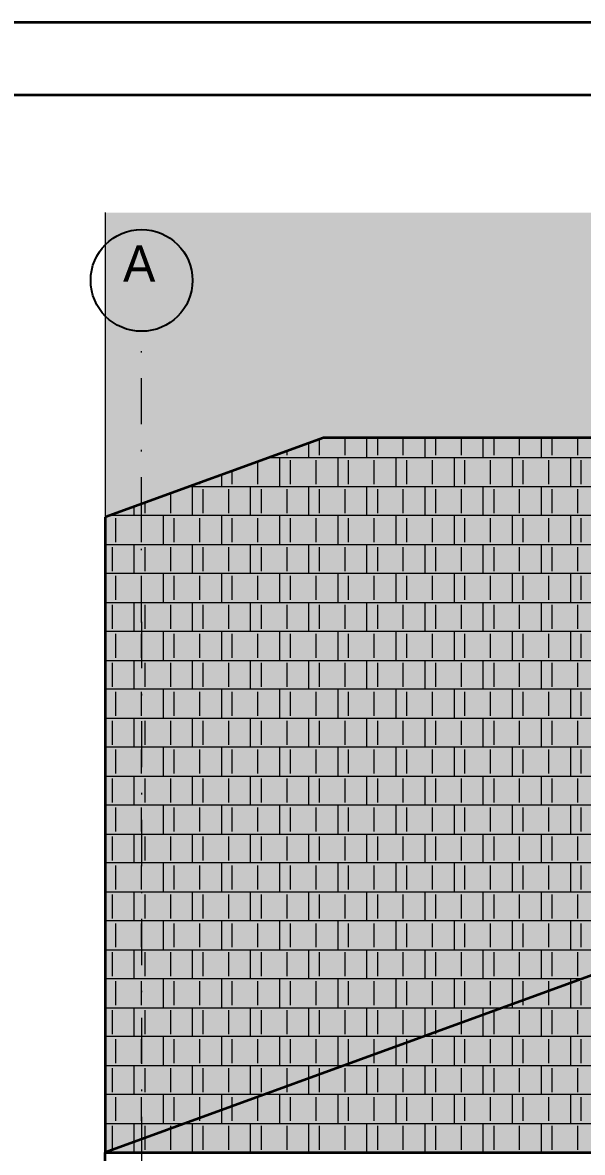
# Model space of a CAD drawing. Header units: millimetres. Extents: x -440 to 2671, y 0 to 297.
# Drawn here: x 1944.8 to 1983.3, y 219.3 to 297 of the extents above; entities that cross this region are included whole.
import ezdxf

# ---------------------------------------------------------------- set-up
doc = ezdxf.new("R2010")
doc.units = ezdxf.units.MM
doc.header["$MEASUREMENT"] = 0
doc.linetypes.add('- Осеви линии', pattern=[6.702778, 3.175, -1.763889, 0, -1.763889])
for name, color, linetype, lineweight, true_color in [('1', 7, 'Continuous', 13, 0x2b2b2b), ('4', 7, 'Continuous', 20, 0x3e3e3e), ('65', 7, 'Continuous', 20, 0x4e4e4e), ('87', 7, 'Continuous', 20, 0x6a6a6a)]:
    doc.layers.add(name, color=color, linetype=linetype, lineweight=lineweight, true_color=true_color)
doc.layers.add('41', color=7, linetype='Continuous', lineweight=35)
doc.layers.add('7', color=7, linetype='Continuous', lineweight=25)
doc.layers.add('RGB colored ARCHICAD elements', color=7, linetype='Continuous')
doc.styles.add('GENERATED_STYLE_6', font='GOTHIC.TTF')

# ---------------------------------------------------------------- blocks, each defined once
blk = doc.blocks.new('*X28')
at = {"layer": '1', "color": 250, "linetype": 'Continuous', "lineweight": 13, "true_color": 0x2a2a2a}
for p, q in [((162.252, 267.076), (162.252, 268.075)), ((162.992, 267.247), (162.992, 268.344)), ((164.752, 267.247), (164.752, 268.439)), ((166.252, 267.076), (166.252, 268.439)), ((166.992, 267.247), (166.992, 268.439)), ((168.752, 267.247), (168.752, 268.439)), ((170.252, 267.076), (170.252, 268.439)), ((170.992, 267.247), (170.992, 268.439)), ((172.752, 267.247), (172.752, 268.439)), ((174.252, 267.076), (174.252, 268.439)), ((174.992, 267.247), (174.992, 268.439)), ((176.752, 267.247), (176.752, 268.439)), ((178.252, 267.076), (178.252, 268.439)), ((178.992, 267.247), (178.992, 268.439)), ((180.752, 267.247), (180.752, 268.439)), ((160.752, 267.247), (160.752, 267.529)), ((158.752, 265.257), (158.752, 266.801)), ((164.252, 267.076), (159.508, 267.076)), ((160.252, 265.086), (160.252, 267.076)), ((160.992, 265.257), (160.992, 266.905)), ((162.752, 265.257), (162.752, 266.905)), ((172.252, 267.076), (164.252, 267.076)), ((164.252, 267.076), (164.252, 265.086)), ((164.992, 265.257), (164.992, 266.905)), ((166.752, 265.257), (166.752, 266.905)), ((168.252, 265.086), (168.252, 267.076)), ((168.992, 265.257), (168.992, 266.905)), ((170.752, 265.257), (170.752, 266.905)), ((180.252, 267.076), (172.252, 267.076)), ((172.252, 267.076), (172.252, 265.086)), ((172.992, 265.257), (172.992, 266.905)), ((174.752, 265.257), (174.752, 266.905)), ((176.252, 265.086), (176.252, 267.076)), ((176.992, 265.257), (176.992, 266.905)), ((178.752, 265.257), (178.752, 266.905)), ((188.252, 267.076), (180.252, 267.076)), ((180.252, 267.076), (180.252, 265.086)), ((180.992, 265.257), (180.992, 266.905)), ((156.252, 265.891), (156.252, 265.086)), ((156.992, 265.257), (156.992, 266.16)), ((154.039, 265.086), (156.252, 265.086)), ((154.252, 263.095), (154.252, 265.086)), ((154.752, 265.257), (154.752, 265.345)), ((156.252, 265.086), (164.252, 265.086)), ((158.252, 263.095), (158.252, 265.086)), ((162.252, 263.095), (162.252, 265.086)), ((164.252, 265.086), (172.252, 265.086)), ((166.252, 263.095), (166.252, 265.086)), ((170.252, 263.095), (170.252, 265.086)), ((172.252, 265.086), (180.252, 265.086)), ((174.252, 263.095), (174.252, 265.086)), ((178.252, 263.095), (178.252, 265.086)), ((180.252, 265.086), (188.252, 265.086)), ((152.752, 263.266), (152.752, 264.617)), ((154.992, 263.266), (154.992, 264.915)), ((156.752, 263.266), (156.752, 264.915)), ((158.992, 263.266), (158.992, 264.915)), ((160.752, 263.266), (160.752, 264.915)), ((162.992, 263.266), (162.992, 264.915)), ((164.752, 263.266), (164.752, 264.915)), ((166.992, 263.266), (166.992, 264.915)), ((168.752, 263.266), (168.752, 264.915)), ((170.992, 263.266), (170.992, 264.915)), ((172.752, 263.266), (172.752, 264.915)), ((174.992, 263.266), (174.992, 264.915)), ((176.752, 263.266), (176.752, 264.915)), ((178.992, 263.266), (178.992, 264.915)), ((180.752, 263.266), (180.752, 264.915)), ((150.252, 263.095), (150.252, 263.707)), ((150.992, 263.266), (150.992, 263.977)), ((156.252, 263.095), (148.57, 263.095)), ((148.992, 261.276), (148.992, 262.924)), ((150.752, 261.276), (150.752, 262.924)), ((152.252, 261.105), (152.252, 263.095)), ((152.992, 261.276), (152.992, 262.924)), ((154.752, 261.276), (154.752, 262.924)), ((164.252, 263.095), (156.252, 263.095)), ((156.252, 263.095), (156.252, 261.105)), ((156.992, 261.276), (156.992, 262.924)), ((158.752, 261.276), (158.752, 262.924)), ((160.252, 261.105), (160.252, 263.095)), ((160.992, 261.276), (160.992, 262.924)), ((162.752, 261.276), (162.752, 262.924)), ((172.252, 263.095), (164.252, 263.095)), ((164.252, 263.095), (164.252, 261.105)), ((164.992, 261.276), (164.992, 262.924)), ((166.752, 261.276), (166.752, 262.924)), ((168.252, 261.105), (168.252, 263.095)), ((168.992, 261.276), (168.992, 262.924)), ((170.752, 261.276), (170.752, 262.924)), ((180.252, 263.095), (172.252, 263.095)), ((172.252, 263.095), (172.252, 261.105)), ((172.992, 261.276), (172.992, 262.924)), ((174.752, 261.276), (174.752, 262.924)), ((176.252, 261.105), (176.252, 263.095)), ((176.992, 261.276), (176.992, 262.924)), ((178.752, 261.276), (178.752, 262.924)), ((188.252, 263.095), (180.252, 263.095)), ((180.252, 263.095), (180.252, 261.105)), ((180.992, 261.276), (180.992, 262.924)), ((148.252, 261.105), (156.252, 261.105)), ((150.252, 259.114), (150.252, 261.105)), ((154.252, 259.114), (154.252, 261.105)), ((156.252, 261.105), (164.252, 261.105)), ((158.252, 259.114), (158.252, 261.105)), ((162.252, 259.114), (162.252, 261.105)), ((164.252, 261.105), (172.252, 261.105)), ((166.252, 259.114), (166.252, 261.105)), ((170.252, 259.114), (170.252, 261.105)), ((172.252, 261.105), (180.252, 261.105)), ((174.252, 259.114), (174.252, 261.105)), ((178.252, 259.114), (178.252, 261.105)), ((180.252, 261.105), (188.252, 261.105)), ((148.752, 259.285), (148.752, 260.934)), ((150.992, 259.285), (150.992, 260.934)), ((152.752, 259.285), (152.752, 260.934)), ((154.992, 259.285), (154.992, 260.934)), ((156.752, 259.285), (156.752, 260.934)), ((158.992, 259.285), (158.992, 260.934)), ((160.752, 259.285), (160.752, 260.934)), ((162.992, 259.285), (162.992, 260.934)), ((164.752, 259.285), (164.752, 260.934)), ((166.992, 259.285), (166.992, 260.934)), ((168.752, 259.285), (168.752, 260.934)), ((170.992, 259.285), (170.992, 260.934)), ((172.752, 259.285), (172.752, 260.934)), ((174.992, 259.285), (174.992, 260.934)), ((176.752, 259.285), (176.752, 260.934)), ((178.992, 259.285), (178.992, 260.934)), ((180.752, 259.285), (180.752, 260.934)), ((156.252, 259.114), (148.252, 259.114)), ((148.992, 257.295), (148.992, 258.943)), ((150.752, 257.295), (150.752, 258.943)), ((152.252, 257.124), (152.252, 259.114)), ((152.992, 257.295), (152.992, 258.943)), ((154.752, 257.295), (154.752, 258.943)), ((164.252, 259.114), (156.252, 259.114)), ((156.252, 259.114), (156.252, 257.124)), ((156.992, 257.295), (156.992, 258.943)), ((158.752, 257.295), (158.752, 258.943)), ((160.252, 257.124), (160.252, 259.114)), ((160.992, 257.295), (160.992, 258.943)), ((162.752, 257.295), (162.752, 258.943)), ((172.252, 259.114), (164.252, 259.114)), ((164.252, 259.114), (164.252, 257.124)), ((164.992, 257.295), (164.992, 258.943)), ((166.752, 257.295), (166.752, 258.943)), ((168.252, 257.124), (168.252, 259.114)), ((168.992, 257.295), (168.992, 258.943)), ((170.752, 257.295), (170.752, 258.943)), ((180.252, 259.114), (172.252, 259.114)), ((172.252, 259.114), (172.252, 257.124)), ((172.992, 257.295), (172.992, 258.943)), ((174.752, 257.295), (174.752, 258.943)), ((176.252, 257.124), (176.252, 259.114)), ((176.992, 257.295), (176.992, 258.943)), ((178.752, 257.295), (178.752, 258.943)), ((188.252, 259.114), (180.252, 259.114)), ((180.252, 259.114), (180.252, 257.124)), ((180.992, 257.295), (180.992, 258.943)), ((148.252, 257.124), (156.252, 257.124)), ((148.752, 255.304), (148.752, 256.953)), ((150.252, 255.133), (150.252, 257.124)), ((150.992, 255.304), (150.992, 256.953)), ((152.752, 255.304), (152.752, 256.953)), ((154.252, 255.133), (154.252, 257.124)), ((154.992, 255.304), (154.992, 256.953)), ((156.252, 257.124), (164.252, 257.124)), ((156.752, 255.304), (156.752, 256.953)), ((158.252, 255.133), (158.252, 257.124)), ((158.992, 255.304), (158.992, 256.953)), ((160.752, 255.304), (160.752, 256.953)), ((162.252, 255.133), (162.252, 257.124)), ((162.992, 255.304), (162.992, 256.953)), ((164.252, 257.124), (172.252, 257.124)), ((164.752, 255.304), (164.752, 256.953)), ((166.252, 255.133), (166.252, 257.124)), ((166.992, 255.304), (166.992, 256.953)), ((168.752, 255.304), (168.752, 256.953)), ((170.252, 255.133), (170.252, 257.124)), ((170.992, 255.304), (170.992, 256.953)), ((172.252, 257.124), (180.252, 257.124)), ((172.752, 255.304), (172.752, 256.953)), ((174.252, 255.133), (174.252, 257.124)), ((174.992, 255.304), (174.992, 256.953)), ((176.752, 255.304), (176.752, 256.953)), ((178.252, 255.133), (178.252, 257.124)), ((178.992, 255.304), (178.992, 256.953)), ((180.252, 257.124), (188.252, 257.124)), ((180.752, 255.304), (180.752, 256.953)), ((156.252, 255.133), (148.252, 255.133)), ((148.992, 253.313), (148.992, 254.962)), ((150.752, 253.313), (150.752, 254.962)), ((152.252, 253.142), (152.252, 255.133)), ((152.992, 253.313), (152.992, 254.962)), ((154.752, 253.313), (154.752, 254.962)), ((164.252, 255.133), (156.252, 255.133)), ((156.252, 255.133), (156.252, 253.142)), ((156.992, 253.313), (156.992, 254.962)), ((158.752, 253.313), (158.752, 254.962)), ((160.252, 253.142), (160.252, 255.133)), ((160.992, 253.313), (160.992, 254.962)), ((162.752, 253.313), (162.752, 254.962)), ((172.252, 255.133), (164.252, 255.133)), ((164.252, 255.133), (164.252, 253.142)), ((164.992, 253.313), (164.992, 254.962)), ((166.752, 253.313), (166.752, 254.962)), ((168.252, 253.142), (168.252, 255.133)), ((168.992, 253.313), (168.992, 254.962)), ((170.752, 253.313), (170.752, 254.962)), ((180.252, 255.133), (172.252, 255.133)), ((172.252, 255.133), (172.252, 253.142)), ((172.992, 253.313), (172.992, 254.962)), ((174.752, 253.313), (174.752, 254.962)), ((176.252, 253.142), (176.252, 255.133)), ((176.992, 253.313), (176.992, 254.962)), ((178.752, 253.313), (178.752, 254.962)), ((188.252, 255.133), (180.252, 255.133)), ((180.252, 255.133), (180.252, 253.142)), ((180.992, 253.313), (180.992, 254.962)), ((148.252, 253.142), (156.252, 253.142)), ((148.752, 251.323), (148.752, 252.971)), ((150.252, 251.152), (150.252, 253.142)), ((150.992, 251.323), (150.992, 252.971)), ((152.752, 251.323), (152.752, 252.971)), ((154.252, 251.152), (154.252, 253.142)), ((154.992, 251.323), (154.992, 252.971)), ((156.252, 253.142), (164.252, 253.142)), ((156.752, 251.323), (156.752, 252.971)), ((158.252, 251.152), (158.252, 253.142)), ((158.992, 251.323), (158.992, 252.971)), ((160.752, 251.323), (160.752, 252.971)), ((162.252, 251.152), (162.252, 253.142)), ((162.992, 251.323), (162.992, 252.971)), ((164.252, 253.142), (172.252, 253.142)), ((164.752, 251.323), (164.752, 252.971)), ((166.252, 251.152), (166.252, 253.142)), ((166.992, 251.323), (166.992, 252.971)), ((168.752, 251.323), (168.752, 252.971)), ((170.252, 251.152), (170.252, 253.142)), ((170.992, 251.323), (170.992, 252.971)), ((172.252, 253.142), (180.252, 253.142)), ((172.752, 251.323), (172.752, 252.971)), ((174.252, 251.152), (174.252, 253.142)), ((174.992, 251.323), (174.992, 252.971)), ((176.752, 251.323), (176.752, 252.971)), ((178.252, 251.152), (178.252, 253.142)), ((178.992, 251.323), (178.992, 252.971)), ((180.252, 253.142), (188.252, 253.142)), ((180.752, 251.323), (180.752, 252.971)), ((156.252, 251.152), (148.252, 251.152)), ((148.992, 249.332), (148.992, 250.981)), ((150.752, 249.332), (150.752, 250.981)), ((152.252, 249.161), (152.252, 251.152)), ((152.992, 249.332), (152.992, 250.981)), ((154.752, 249.332), (154.752, 250.981)), ((164.252, 251.152), (156.252, 251.152)), ((156.252, 251.152), (156.252, 249.161)), ((156.992, 249.332), (156.992, 250.981)), ((158.752, 249.332), (158.752, 250.981)), ((160.252, 249.161), (160.252, 251.152)), ((160.992, 249.332), (160.992, 250.981)), ((162.752, 249.332), (162.752, 250.981)), ((172.252, 251.152), (164.252, 251.152)), ((164.252, 251.152), (164.252, 249.161)), ((164.992, 249.332), (164.992, 250.981)), ((166.752, 249.332), (166.752, 250.981)), ((168.252, 249.161), (168.252, 251.152)), ((168.992, 249.332), (168.992, 250.981)), ((170.752, 249.332), (170.752, 250.981)), ((180.252, 251.152), (172.252, 251.152)), ((172.252, 251.152), (172.252, 249.161)), ((172.992, 249.332), (172.992, 250.981)), ((174.752, 249.332), (174.752, 250.981)), ((176.252, 249.161), (176.252, 251.152)), ((176.992, 249.332), (176.992, 250.981)), ((178.752, 249.332), (178.752, 250.981)), ((188.252, 251.152), (180.252, 251.152)), ((180.252, 251.152), (180.252, 249.161)), ((180.992, 249.332), (180.992, 250.981)), ((148.252, 249.161), (156.252, 249.161)), ((148.752, 247.342), (148.752, 248.99)), ((150.252, 247.171), (150.252, 249.161)), ((150.992, 247.342), (150.992, 248.99)), ((152.752, 247.342), (152.752, 248.99)), ((154.252, 247.171), (154.252, 249.161)), ((154.992, 247.342), (154.992, 248.99)), ((156.252, 249.161), (164.252, 249.161)), ((156.752, 247.342), (156.752, 248.99)), ((158.252, 247.171), (158.252, 249.161)), ((158.992, 247.342), (158.992, 248.99)), ((160.752, 247.342), (160.752, 248.99)), ((162.252, 247.171), (162.252, 249.161)), ((162.992, 247.342), (162.992, 248.99)), ((164.252, 249.161), (172.252, 249.161)), ((164.752, 247.342), (164.752, 248.99)), ((166.252, 247.171), (166.252, 249.161)), ((166.992, 247.342), (166.992, 248.99)), ((168.752, 247.342), (168.752, 248.99)), ((170.252, 247.171), (170.252, 249.161)), ((170.992, 247.342), (170.992, 248.99)), ((172.252, 249.161), (180.252, 249.161)), ((172.752, 247.342), (172.752, 248.99)), ((174.252, 247.171), (174.252, 249.161)), ((174.992, 247.342), (174.992, 248.99)), ((176.752, 247.342), (176.752, 248.99)), ((178.252, 247.171), (178.252, 249.161)), ((178.992, 247.342), (178.992, 248.99)), ((180.252, 249.161), (188.252, 249.161)), ((180.752, 247.342), (180.752, 248.99)), ((156.252, 247.171), (148.252, 247.171)), ((152.252, 245.18), (152.252, 247.171)), ((164.252, 247.171), (156.252, 247.171)), ((156.252, 247.171), (156.252, 245.18)), ((160.252, 245.18), (160.252, 247.171)), ((172.252, 247.171), (164.252, 247.171)), ((164.252, 247.171), (164.252, 245.18)), ((168.252, 245.18), (168.252, 247.171)), ((180.252, 247.171), (172.252, 247.171)), ((172.252, 247.171), (172.252, 245.18)), ((176.252, 245.18), (176.252, 247.171)), ((188.252, 247.171), (180.252, 247.171)), ((180.252, 247.171), (180.252, 245.18)), ((148.992, 245.351), (148.992, 247)), ((150.752, 245.351), (150.752, 247)), ((152.992, 245.351), (152.992, 247)), ((154.752, 245.351), (154.752, 247)), ((156.992, 245.351), (156.992, 247)), ((158.752, 245.351), (158.752, 247)), ((160.992, 245.351), (160.992, 247)), ((162.752, 245.351), (162.752, 247)), ((164.992, 245.351), (164.992, 247)), ((166.752, 245.351), (166.752, 247)), ((168.992, 245.351), (168.992, 247)), ((170.752, 245.351), (170.752, 247)), ((172.992, 245.351), (172.992, 247)), ((174.752, 245.351), (174.752, 247)), ((176.992, 245.351), (176.992, 247)), ((178.752, 245.351), (178.752, 247)), ((180.992, 245.351), (180.992, 247)), ((148.252, 245.18), (156.252, 245.18)), ((148.752, 243.361), (148.752, 245.009)), ((150.252, 243.19), (150.252, 245.18)), ((150.992, 243.361), (150.992, 245.009)), ((152.752, 243.361), (152.752, 245.009)), ((154.252, 243.19), (154.252, 245.18)), ((154.992, 243.361), (154.992, 245.009)), ((156.252, 245.18), (164.252, 245.18)), ((156.752, 243.361), (156.752, 245.009)), ((158.252, 243.19), (158.252, 245.18)), ((158.992, 243.361), (158.992, 245.009)), ((160.752, 243.361), (160.752, 245.009)), ((162.252, 243.19), (162.252, 245.18)), ((162.992, 243.361), (162.992, 245.009)), ((164.252, 245.18), (172.252, 245.18)), ((164.752, 243.361), (164.752, 245.009)), ((166.252, 243.19), (166.252, 245.18)), ((166.992, 243.361), (166.992, 245.009)), ((168.752, 243.361), (168.752, 245.009)), ((170.252, 243.19), (170.252, 245.18)), ((170.992, 243.361), (170.992, 245.009)), ((172.252, 245.18), (180.252, 245.18)), ((172.752, 243.361), (172.752, 245.009)), ((174.252, 243.19), (174.252, 245.18)), ((174.992, 243.361), (174.992, 245.009)), ((176.752, 243.361), (176.752, 245.009)), ((178.252, 243.19), (178.252, 245.18)), ((178.992, 243.361), (178.992, 245.009)), ((180.252, 245.18), (188.252, 245.18)), ((180.752, 243.361), (180.752, 245.009)), ((156.252, 243.19), (148.252, 243.19)), ((148.992, 241.37), (148.992, 243.019)), ((150.752, 241.37), (150.752, 243.019)), ((152.252, 241.199), (152.252, 243.19)), ((152.992, 241.37), (152.992, 243.019)), ((154.752, 241.37), (154.752, 243.019)), ((164.252, 243.19), (156.252, 243.19)), ((156.252, 243.19), (156.252, 241.199)), ((156.992, 241.37), (156.992, 243.019)), ((158.752, 241.37), (158.752, 243.019)), ((160.252, 241.199), (160.252, 243.19)), ((160.992, 241.37), (160.992, 243.019)), ((162.752, 241.37), (162.752, 243.019)), ((172.252, 243.19), (164.252, 243.19)), ((164.252, 243.19), (164.252, 241.199)), ((164.992, 241.37), (164.992, 243.019)), ((166.752, 241.37), (166.752, 243.019)), ((168.252, 241.199), (168.252, 243.19)), ((168.992, 241.37), (168.992, 243.019)), ((170.752, 241.37), (170.752, 243.019)), ((180.252, 243.19), (172.252, 243.19)), ((172.252, 243.19), (172.252, 241.199)), ((172.992, 241.37), (172.992, 243.019)), ((174.752, 241.37), (174.752, 243.019)), ((176.252, 241.199), (176.252, 243.19)), ((176.992, 241.37), (176.992, 243.019)), ((178.752, 241.37), (178.752, 243.019)), ((188.252, 243.19), (180.252, 243.19)), ((180.252, 243.19), (180.252, 241.199)), ((180.992, 241.37), (180.992, 243.019)), ((148.252, 241.199), (156.252, 241.199)), ((148.752, 239.38), (148.752, 241.028)), ((150.252, 239.208), (150.252, 241.199)), ((150.992, 239.38), (150.992, 241.028)), ((152.752, 239.38), (152.752, 241.028)), ((154.252, 239.208), (154.252, 241.199)), ((154.992, 239.38), (154.992, 241.028)), ((156.252, 241.199), (164.252, 241.199)), ((156.752, 239.38), (156.752, 241.028)), ((158.252, 239.208), (158.252, 241.199)), ((158.992, 239.38), (158.992, 241.028)), ((160.752, 239.38), (160.752, 241.028)), ((162.252, 239.208), (162.252, 241.199)), ((162.992, 239.38), (162.992, 241.028)), ((164.252, 241.199), (172.252, 241.199)), ((164.752, 239.38), (164.752, 241.028)), ((166.252, 239.208), (166.252, 241.199)), ((166.992, 239.38), (166.992, 241.028)), ((168.752, 239.38), (168.752, 241.028)), ((170.252, 239.208), (170.252, 241.199)), ((170.992, 239.38), (170.992, 241.028)), ((172.252, 241.199), (180.252, 241.199)), ((172.752, 239.38), (172.752, 241.028)), ((174.252, 239.208), (174.252, 241.199)), ((174.992, 239.38), (174.992, 241.028)), ((176.752, 239.38), (176.752, 241.028)), ((178.252, 239.208), (178.252, 241.199)), ((178.992, 239.38), (178.992, 241.028)), ((180.252, 241.199), (188.252, 241.199)), ((180.752, 239.38), (180.752, 241.028)), ((156.252, 239.208), (148.252, 239.208)), ((148.992, 237.389), (148.992, 239.037)), ((150.752, 237.389), (150.752, 239.037)), ((152.252, 237.218), (152.252, 239.208)), ((152.992, 237.389), (152.992, 239.037)), ((154.752, 237.389), (154.752, 239.037)), ((164.252, 239.208), (156.252, 239.208)), ((156.252, 239.208), (156.252, 237.218)), ((156.992, 237.389), (156.992, 239.037)), ((158.752, 237.389), (158.752, 239.037)), ((160.252, 237.218), (160.252, 239.208)), ((160.992, 237.389), (160.992, 239.037)), ((162.752, 237.389), (162.752, 239.037)), ((172.252, 239.208), (164.252, 239.208)), ((164.252, 239.208), (164.252, 237.218)), ((164.992, 237.389), (164.992, 239.037)), ((166.752, 237.389), (166.752, 239.037)), ((168.252, 237.218), (168.252, 239.208)), ((168.992, 237.389), (168.992, 239.037)), ((170.752, 237.389), (170.752, 239.037)), ((180.252, 239.208), (172.252, 239.208)), ((172.252, 239.208), (172.252, 237.218)), ((172.992, 237.389), (172.992, 239.037)), ((174.752, 237.389), (174.752, 239.037)), ((176.252, 237.218), (176.252, 239.208)), ((176.992, 237.389), (176.992, 239.037)), ((178.752, 237.389), (178.752, 239.037)), ((188.252, 239.208), (180.252, 239.208)), ((180.252, 239.208), (180.252, 237.218)), ((180.992, 237.389), (180.992, 239.037)), ((148.252, 237.218), (156.252, 237.218)), ((148.752, 235.398), (148.752, 237.047)), ((150.252, 235.227), (150.252, 237.218)), ((150.992, 235.398), (150.992, 237.047)), ((152.752, 235.398), (152.752, 237.047)), ((154.252, 235.227), (154.252, 237.218)), ((154.992, 235.398), (154.992, 237.047)), ((156.252, 237.218), (164.252, 237.218)), ((156.752, 235.398), (156.752, 237.047)), ((158.252, 235.227), (158.252, 237.218)), ((158.992, 235.398), (158.992, 237.047)), ((160.752, 235.398), (160.752, 237.047)), ((162.252, 235.227), (162.252, 237.218)), ((162.992, 235.398), (162.992, 237.047)), ((164.252, 237.218), (172.252, 237.218)), ((164.752, 235.398), (164.752, 237.047)), ((166.252, 235.227), (166.252, 237.218)), ((166.992, 235.398), (166.992, 237.047)), ((168.752, 235.398), (168.752, 237.047)), ((170.252, 235.227), (170.252, 237.218)), ((170.992, 235.398), (170.992, 237.047)), ((172.252, 237.218), (180.252, 237.218)), ((172.752, 235.398), (172.752, 237.047)), ((174.252, 235.227), (174.252, 237.218)), ((174.992, 235.398), (174.992, 237.047)), ((176.752, 235.398), (176.752, 237.047)), ((178.252, 235.227), (178.252, 237.218)), ((178.992, 235.398), (178.992, 237.047)), ((180.252, 237.218), (188.252, 237.218)), ((180.752, 235.398), (180.752, 237.047)), ((156.252, 235.227), (148.252, 235.227)), ((148.992, 233.408), (148.992, 235.056)), ((150.752, 233.408), (150.752, 235.056)), ((152.252, 233.237), (152.252, 235.227)), ((152.992, 233.408), (152.992, 235.056)), ((154.752, 233.408), (154.752, 235.056)), ((164.252, 235.227), (156.252, 235.227)), ((156.252, 235.227), (156.252, 233.237)), ((156.992, 233.408), (156.992, 235.056)), ((158.752, 233.408), (158.752, 235.056)), ((160.252, 233.237), (160.252, 235.227)), ((160.992, 233.408), (160.992, 235.056)), ((162.752, 233.408), (162.752, 235.056)), ((172.252, 235.227), (164.252, 235.227)), ((164.252, 235.227), (164.252, 233.237)), ((164.992, 233.408), (164.992, 235.056)), ((166.752, 233.408), (166.752, 235.056)), ((168.252, 233.237), (168.252, 235.227)), ((168.992, 233.408), (168.992, 235.056)), ((170.752, 233.408), (170.752, 235.056)), ((180.252, 235.227), (172.252, 235.227)), ((172.252, 235.227), (172.252, 233.237)), ((172.992, 233.408), (172.992, 235.056)), ((174.752, 233.408), (174.752, 235.056)), ((176.252, 233.237), (176.252, 235.227)), ((176.992, 233.408), (176.992, 235.056)), ((178.752, 233.408), (178.752, 235.056)), ((188.252, 235.227), (180.252, 235.227)), ((180.252, 235.227), (180.252, 233.237)), ((180.992, 233.408), (180.992, 235.056)), ((148.252, 233.237), (156.252, 233.237)), ((150.252, 231.246), (150.252, 233.237)), ((154.252, 231.246), (154.252, 233.237)), ((156.252, 233.237), (164.252, 233.237)), ((158.252, 231.246), (158.252, 233.237)), ((162.252, 231.246), (162.252, 233.237)), ((164.252, 233.237), (172.252, 233.237)), ((166.252, 231.246), (166.252, 233.237)), ((170.252, 231.246), (170.252, 233.237)), ((172.252, 233.237), (180.252, 233.237)), ((174.252, 231.246), (174.252, 233.237)), ((178.252, 231.246), (178.252, 233.237)), ((180.252, 233.237), (186.535, 233.237)), ((148.752, 231.417), (148.752, 233.066)), ((150.992, 231.417), (150.992, 233.066)), ((152.752, 231.417), (152.752, 233.066)), ((154.992, 231.417), (154.992, 233.066)), ((156.752, 231.417), (156.752, 233.066)), ((158.992, 231.417), (158.992, 233.066)), ((160.752, 231.417), (160.752, 233.066)), ((162.992, 231.417), (162.992, 233.066)), ((164.752, 231.417), (164.752, 233.066)), ((166.992, 231.417), (166.992, 233.066)), ((168.752, 231.417), (168.752, 233.066)), ((170.992, 231.417), (170.992, 233.066)), ((172.752, 231.417), (172.752, 233.066)), ((174.992, 231.417), (174.992, 233.066)), ((176.752, 231.417), (176.752, 233.066)), ((178.992, 231.417), (178.992, 233.066)), ((180.752, 231.417), (180.752, 233.066)), ((156.252, 231.246), (148.252, 231.246)), ((148.992, 229.427), (148.992, 231.075)), ((150.752, 229.427), (150.752, 231.075)), ((152.252, 229.256), (152.252, 231.246)), ((152.992, 229.427), (152.992, 231.075)), ((154.752, 229.427), (154.752, 231.075)), ((164.252, 231.246), (156.252, 231.246)), ((156.252, 231.246), (156.252, 229.256)), ((156.992, 229.427), (156.992, 231.075)), ((158.752, 229.427), (158.752, 231.075)), ((160.252, 229.256), (160.252, 231.246)), ((160.992, 229.427), (160.992, 231.075)), ((162.752, 229.427), (162.752, 231.075)), ((172.252, 231.246), (164.252, 231.246)), ((164.252, 231.246), (164.252, 229.256)), ((164.992, 229.427), (164.992, 231.075)), ((166.752, 229.427), (166.752, 231.075)), ((168.252, 229.256), (168.252, 231.246)), ((168.992, 229.427), (168.992, 231.075)), ((170.752, 229.427), (170.752, 231.075)), ((180.252, 231.246), (172.252, 231.246)), ((172.252, 231.246), (172.252, 229.256)), ((172.992, 229.427), (172.992, 231.075)), ((174.752, 229.427), (174.752, 231.075)), ((176.252, 229.494), (176.252, 231.246)), ((176.992, 229.763), (176.992, 231.075)), ((178.752, 230.404), (178.752, 231.075)), ((181.066, 231.246), (180.252, 231.246)), ((180.252, 231.246), (180.252, 230.95)), ((148.252, 229.256), (156.252, 229.256)), ((150.252, 227.265), (150.252, 229.256)), ((154.252, 227.265), (154.252, 229.256)), ((156.252, 229.256), (164.252, 229.256)), ((158.252, 227.265), (158.252, 229.256)), ((162.252, 227.265), (162.252, 229.256)), ((164.252, 229.256), (172.252, 229.256)), ((166.252, 227.265), (166.252, 229.256)), ((170.252, 227.31), (170.252, 229.256)), ((172.252, 229.256), (175.597, 229.256)), ((174.252, 228.766), (174.252, 229.256)), ((148.752, 227.436), (148.752, 229.085)), ((150.992, 227.436), (150.992, 229.085)), ((152.752, 227.436), (152.752, 229.085)), ((154.992, 227.436), (154.992, 229.085)), ((156.752, 227.436), (156.752, 229.085)), ((158.992, 227.436), (158.992, 229.085)), ((160.752, 227.436), (160.752, 229.085)), ((162.992, 227.436), (162.992, 229.085)), ((164.752, 227.436), (164.752, 229.085)), ((166.992, 227.436), (166.992, 229.085)), ((168.752, 227.436), (168.752, 229.085)), ((170.992, 227.58), (170.992, 229.085)), ((172.752, 228.22), (172.752, 229.085)), ((174.992, 229.035), (174.992, 229.085)), ((156.252, 227.265), (148.252, 227.265)), ((148.992, 225.446), (148.992, 227.094)), ((150.752, 225.446), (150.752, 227.094)), ((152.252, 225.275), (152.252, 227.265)), ((152.992, 225.446), (152.992, 227.094)), ((154.752, 225.446), (154.752, 227.094)), ((164.252, 227.265), (156.252, 227.265)), ((156.252, 227.265), (156.252, 225.275)), ((156.992, 225.446), (156.992, 227.094)), ((158.752, 225.446), (158.752, 227.094)), ((160.252, 225.275), (160.252, 227.265)), ((160.992, 225.446), (160.992, 227.094)), ((162.752, 225.446), (162.752, 227.094)), ((170.128, 227.265), (164.252, 227.265)), ((164.252, 227.265), (164.252, 225.275)), ((164.992, 225.446), (164.992, 227.094)), ((166.752, 226.036), (166.752, 227.094)), ((168.252, 226.582), (168.252, 227.265)), ((168.992, 226.852), (168.992, 227.094)), ((148.252, 225.275), (156.252, 225.275)), ((148.752, 223.455), (148.752, 225.104)), ((150.252, 223.284), (150.252, 225.275)), ((150.992, 223.455), (150.992, 225.104)), ((152.752, 223.455), (152.752, 225.104)), ((154.252, 223.284), (154.252, 225.275)), ((154.992, 223.455), (154.992, 225.104)), ((156.252, 225.275), (164.252, 225.275)), ((156.752, 223.455), (156.752, 225.104)), ((158.252, 223.284), (158.252, 225.275)), ((158.992, 223.455), (158.992, 225.104)), ((160.752, 223.853), (160.752, 225.104)), ((162.252, 224.399), (162.252, 225.275)), ((162.992, 224.668), (162.992, 225.104)), ((164.252, 225.275), (164.659, 225.275)), ((156.252, 223.284), (148.252, 223.284)), ((148.992, 221.464), (148.992, 223.113)), ((150.752, 221.464), (150.752, 223.113)), ((152.252, 221.293), (152.252, 223.284)), ((152.992, 221.464), (152.992, 223.113)), ((154.752, 221.669), (154.752, 223.113)), ((159.19, 223.284), (156.252, 223.284)), ((156.252, 223.284), (156.252, 222.215)), ((156.992, 222.484), (156.992, 223.113)), ((148.252, 221.293), (153.721, 221.293)), ((148.752, 219.485), (148.752, 221.122)), ((150.252, 220.031), (150.252, 221.293)), ((150.992, 220.3), (150.992, 221.122)), ((152.752, 220.941), (152.752, 221.122))]:
    blk.add_line(p, q, dxfattribs=at)
blk = doc.blocks.new('*X29')
at = {"layer": '1', "color": 250, "linetype": 'Continuous', "lineweight": 13, "true_color": 0x2a2a2a}
for p, q in [((180.252, 230.95), (180.252, 229.256)), ((180.992, 229.427), (180.992, 231.075)), ((178.752, 229.427), (178.752, 230.404)), ((175.597, 229.256), (180.252, 229.256)), ((176.252, 229.256), (176.252, 229.494)), ((176.992, 229.427), (176.992, 229.763)), ((178.252, 227.265), (178.252, 229.256)), ((180.252, 229.256), (188.252, 229.256)), ((174.252, 227.265), (174.252, 228.766)), ((174.992, 227.436), (174.992, 229.035)), ((176.752, 227.436), (176.752, 229.085)), ((178.992, 227.436), (178.992, 229.085)), ((180.752, 227.436), (180.752, 229.085)), ((172.752, 227.436), (172.752, 228.22)), ((172.252, 227.265), (170.128, 227.265)), ((170.252, 227.265), (170.252, 227.31)), ((170.752, 225.446), (170.752, 227.094)), ((170.992, 227.436), (170.992, 227.58)), ((180.252, 227.265), (172.252, 227.265)), ((172.252, 227.265), (172.252, 225.275)), ((172.992, 225.446), (172.992, 227.094)), ((174.752, 225.446), (174.752, 227.094)), ((176.252, 225.275), (176.252, 227.265)), ((176.992, 225.446), (176.992, 227.094)), ((178.752, 225.446), (178.752, 227.094)), ((188.252, 227.265), (180.252, 227.265)), ((180.252, 227.265), (180.252, 225.275)), ((180.992, 225.446), (180.992, 227.094)), ((168.252, 225.275), (168.252, 226.582)), ((168.992, 225.446), (168.992, 226.852)), ((166.752, 225.446), (166.752, 226.036)), ((162.992, 223.455), (162.992, 224.668)), ((164.659, 225.275), (172.252, 225.275)), ((164.752, 223.455), (164.752, 225.104)), ((166.252, 223.284), (166.252, 225.275)), ((166.992, 223.455), (166.992, 225.104)), ((168.752, 223.455), (168.752, 225.104)), ((170.252, 223.284), (170.252, 225.275)), ((170.992, 223.455), (170.992, 225.104)), ((172.252, 225.275), (180.252, 225.275)), ((172.752, 223.455), (172.752, 225.104)), ((174.252, 223.284), (174.252, 225.275)), ((174.992, 223.455), (174.992, 225.104)), ((176.752, 223.455), (176.752, 225.104)), ((178.252, 223.284), (178.252, 225.275)), ((178.992, 223.455), (178.992, 225.104)), ((180.252, 225.275), (188.252, 225.275)), ((180.752, 223.455), (180.752, 225.104)), ((160.752, 223.455), (160.752, 223.853)), ((162.252, 223.284), (162.252, 224.399)), ((158.752, 221.464), (158.752, 223.113)), ((164.252, 223.284), (159.19, 223.284)), ((160.252, 221.293), (160.252, 223.284)), ((160.992, 221.464), (160.992, 223.113)), ((162.752, 221.464), (162.752, 223.113)), ((172.252, 223.284), (164.252, 223.284)), ((164.252, 223.284), (164.252, 221.293)), ((164.992, 221.464), (164.992, 223.113)), ((166.752, 221.464), (166.752, 223.113)), ((168.252, 221.293), (168.252, 223.284)), ((168.992, 221.464), (168.992, 223.113)), ((170.752, 221.464), (170.752, 223.113)), ((180.252, 223.284), (172.252, 223.284)), ((172.252, 223.284), (172.252, 221.293)), ((172.992, 221.464), (172.992, 223.113)), ((174.752, 221.464), (174.752, 223.113)), ((176.252, 221.293), (176.252, 223.284)), ((176.992, 221.464), (176.992, 223.113)), ((178.752, 221.464), (178.752, 223.113)), ((188.252, 223.284), (180.252, 223.284)), ((180.252, 223.284), (180.252, 221.293)), ((180.992, 221.464), (180.992, 223.113)), ((156.252, 222.215), (156.252, 221.293)), ((156.992, 221.464), (156.992, 222.484)), ((154.752, 221.464), (154.752, 221.669)), ((152.752, 219.474), (152.752, 220.941)), ((153.721, 221.293), (156.252, 221.293)), ((154.252, 219.303), (154.252, 221.293)), ((154.992, 219.474), (154.992, 221.122)), ((156.252, 221.293), (164.252, 221.293)), ((156.752, 219.474), (156.752, 221.122)), ((158.252, 219.303), (158.252, 221.293)), ((158.992, 219.474), (158.992, 221.122)), ((160.752, 219.474), (160.752, 221.122)), ((162.252, 219.303), (162.252, 221.293)), ((162.992, 219.474), (162.992, 221.122)), ((164.252, 221.293), (172.252, 221.293)), ((164.752, 219.474), (164.752, 221.122)), ((166.252, 219.303), (166.252, 221.293)), ((166.992, 219.474), (166.992, 221.122)), ((168.752, 219.474), (168.752, 221.122)), ((170.252, 219.303), (170.252, 221.293)), ((170.992, 219.474), (170.992, 221.122)), ((172.252, 221.293), (180.252, 221.293)), ((172.752, 219.474), (172.752, 221.122)), ((174.252, 219.303), (174.252, 221.293)), ((174.992, 219.474), (174.992, 221.122)), ((176.752, 219.474), (176.752, 221.122)), ((178.252, 219.303), (178.252, 221.293)), ((178.992, 219.474), (178.992, 221.122)), ((180.252, 221.293), (188.252, 221.293)), ((180.752, 219.474), (180.752, 221.122)), ((150.252, 219.303), (150.252, 220.031)), ((150.992, 219.474), (150.992, 220.3)), ((148.752, 219.474), (148.752, 219.485)), ((172.252, 219.303), (164.252, 219.303)), ((180.252, 219.303), (172.252, 219.303)), ((188.252, 219.303), (180.252, 219.303))]:
    blk.add_line(p, q, dxfattribs=at)

msp = doc.modelspace()

# ---------------------------------------------------------------- hatches: boundary and pattern name
at = {"layer": '87', "linetype": 'Continuous', "lineweight": 0, "true_color": 0xffffff}
msp.add_hatch(color=7, dxfattribs=at).paths.add_polyline_path([(1950.474, 262.979), (1965.474, 268.439), (2088.474, 268.439), (2088.474, 92.769), (2125.825, 92.769), (2125.825, 283.933), (1950.474, 283.933)])
at = {"layer": 'RGB colored ARCHICAD elements', "linetype": 'Continuous', "lineweight": 0, "true_color": 0x7a7878}
for points in [[(1965.474, 268.439), (1950.474, 262.979), (1950.474, 219.303), (2019.474, 244.417), (2088.474, 219.303), (2088.474, 268.439)], [(1950.474, 219.303), (2088.474, 219.303), (2019.474, 244.417)]]:
    msp.add_hatch(color=8, dxfattribs=at).paths.add_polyline_path(points)

# ---------------------------------------------------------------- linework, layer by layer
at = {"layer": '4', "color": 250, "linetype": '- Осеви линии', "lineweight": 20, "true_color": 0x2a2a2a}
for q in [(1952.974, 275.769), (1952.974, 275.769), (1952.974, 275.769), (1952.974, 85.769), (1952.974, 85.769), (1952.974, 85.769)]:
    msp.add_line((1952.974, 255.769), q, dxfattribs=at)
msp.add_point((1952.974, 255.769), dxfattribs=at)
msp.add_point((1952.974, 255.769), dxfattribs=at)
msp.add_point((1952.974, 255.769), dxfattribs=at)
msp.add_point((1952.974, 255.769), dxfattribs=at)
msp.add_point((1952.974, 255.769), dxfattribs=at)
msp.add_point((1952.974, 255.769), dxfattribs=at)
at = {"layer": '41', "linetype": 'Continuous', "lineweight": 35}
for p, q in [((1965.474, 268.439), (1950.474, 262.979)), ((2088.474, 268.439), (1965.474, 268.439)), ((1950.474, 262.979), (1950.474, 219.303)), ((2019.474, 244.417), (1950.474, 219.303)), ((1950.474, 219.303), (2088.474, 219.303)), ((1950.474, 217.387), (1950.474, 219.303))]:
    msp.add_line(p, q, dxfattribs=at)
at = {"layer": '41', "color": 7, "linetype": 'Continuous', "lineweight": 35, "flags": 128}
for points in [[(2222.222, 297), (1802.222, 297), (1802.222, 0), (2222.222, 0)], [(2217.222, 292), (1827.222, 292), (1827.222, 5), (2217.222, 5)]]:
    msp.add_lwpolyline(points, close=True, dxfattribs=at)
at = {"layer": '7', "color": 250, "linetype": 'Continuous', "lineweight": 25, "true_color": 0x2a2a2a}
msp.add_circle((1952.974, 279.269), 3.5, dxfattribs=at)
msp.add_circle((1952.974, 279.269), 3.5, dxfattribs=at)
msp.add_circle((1952.974, 279.269), 3.5, dxfattribs=at)
at = {"layer": '87', "color": 250, "linetype": 'Continuous', "lineweight": 20, "true_color": 0x2a2a2a}
msp.add_line((1950.474, 283.933), (1950.474, 262.979), dxfattribs=at)

# ---------------------------------------------------------------- block references
at = {"layer": '65', "color": 250, "linetype": 'Continuous', "lineweight": 20, "true_color": 0x2a2a2a}
for name in ['*X28', '*X29']:
    msp.add_blockref(name, (1802.222, 0), dxfattribs=at)

# ---------------------------------------------------------------- texts
at = {"layer": '1', "linetype": 'Continuous', "lineweight": 13, "insert": (1951.696, 281.673), "char_height": 2.5, "attachment_point": 1, "style": 'GENERATED_STYLE_6'}
msp.add_mtext('\\A1;{\\pql;\\pt0;\\fCentury Gothic|b0|i0|c0|p34;А}', dxfattribs=at)
msp.add_mtext('\\A1;{\\pql;\\pt0;\\fCentury Gothic|b0|i0|c0|p34;А}', dxfattribs=at)
msp.add_mtext('\\A1;{\\pql;\\pt0;\\fCentury Gothic|b0|i0|c0|p34;А}', dxfattribs=at)

doc.saveas('drawing.dxf')
